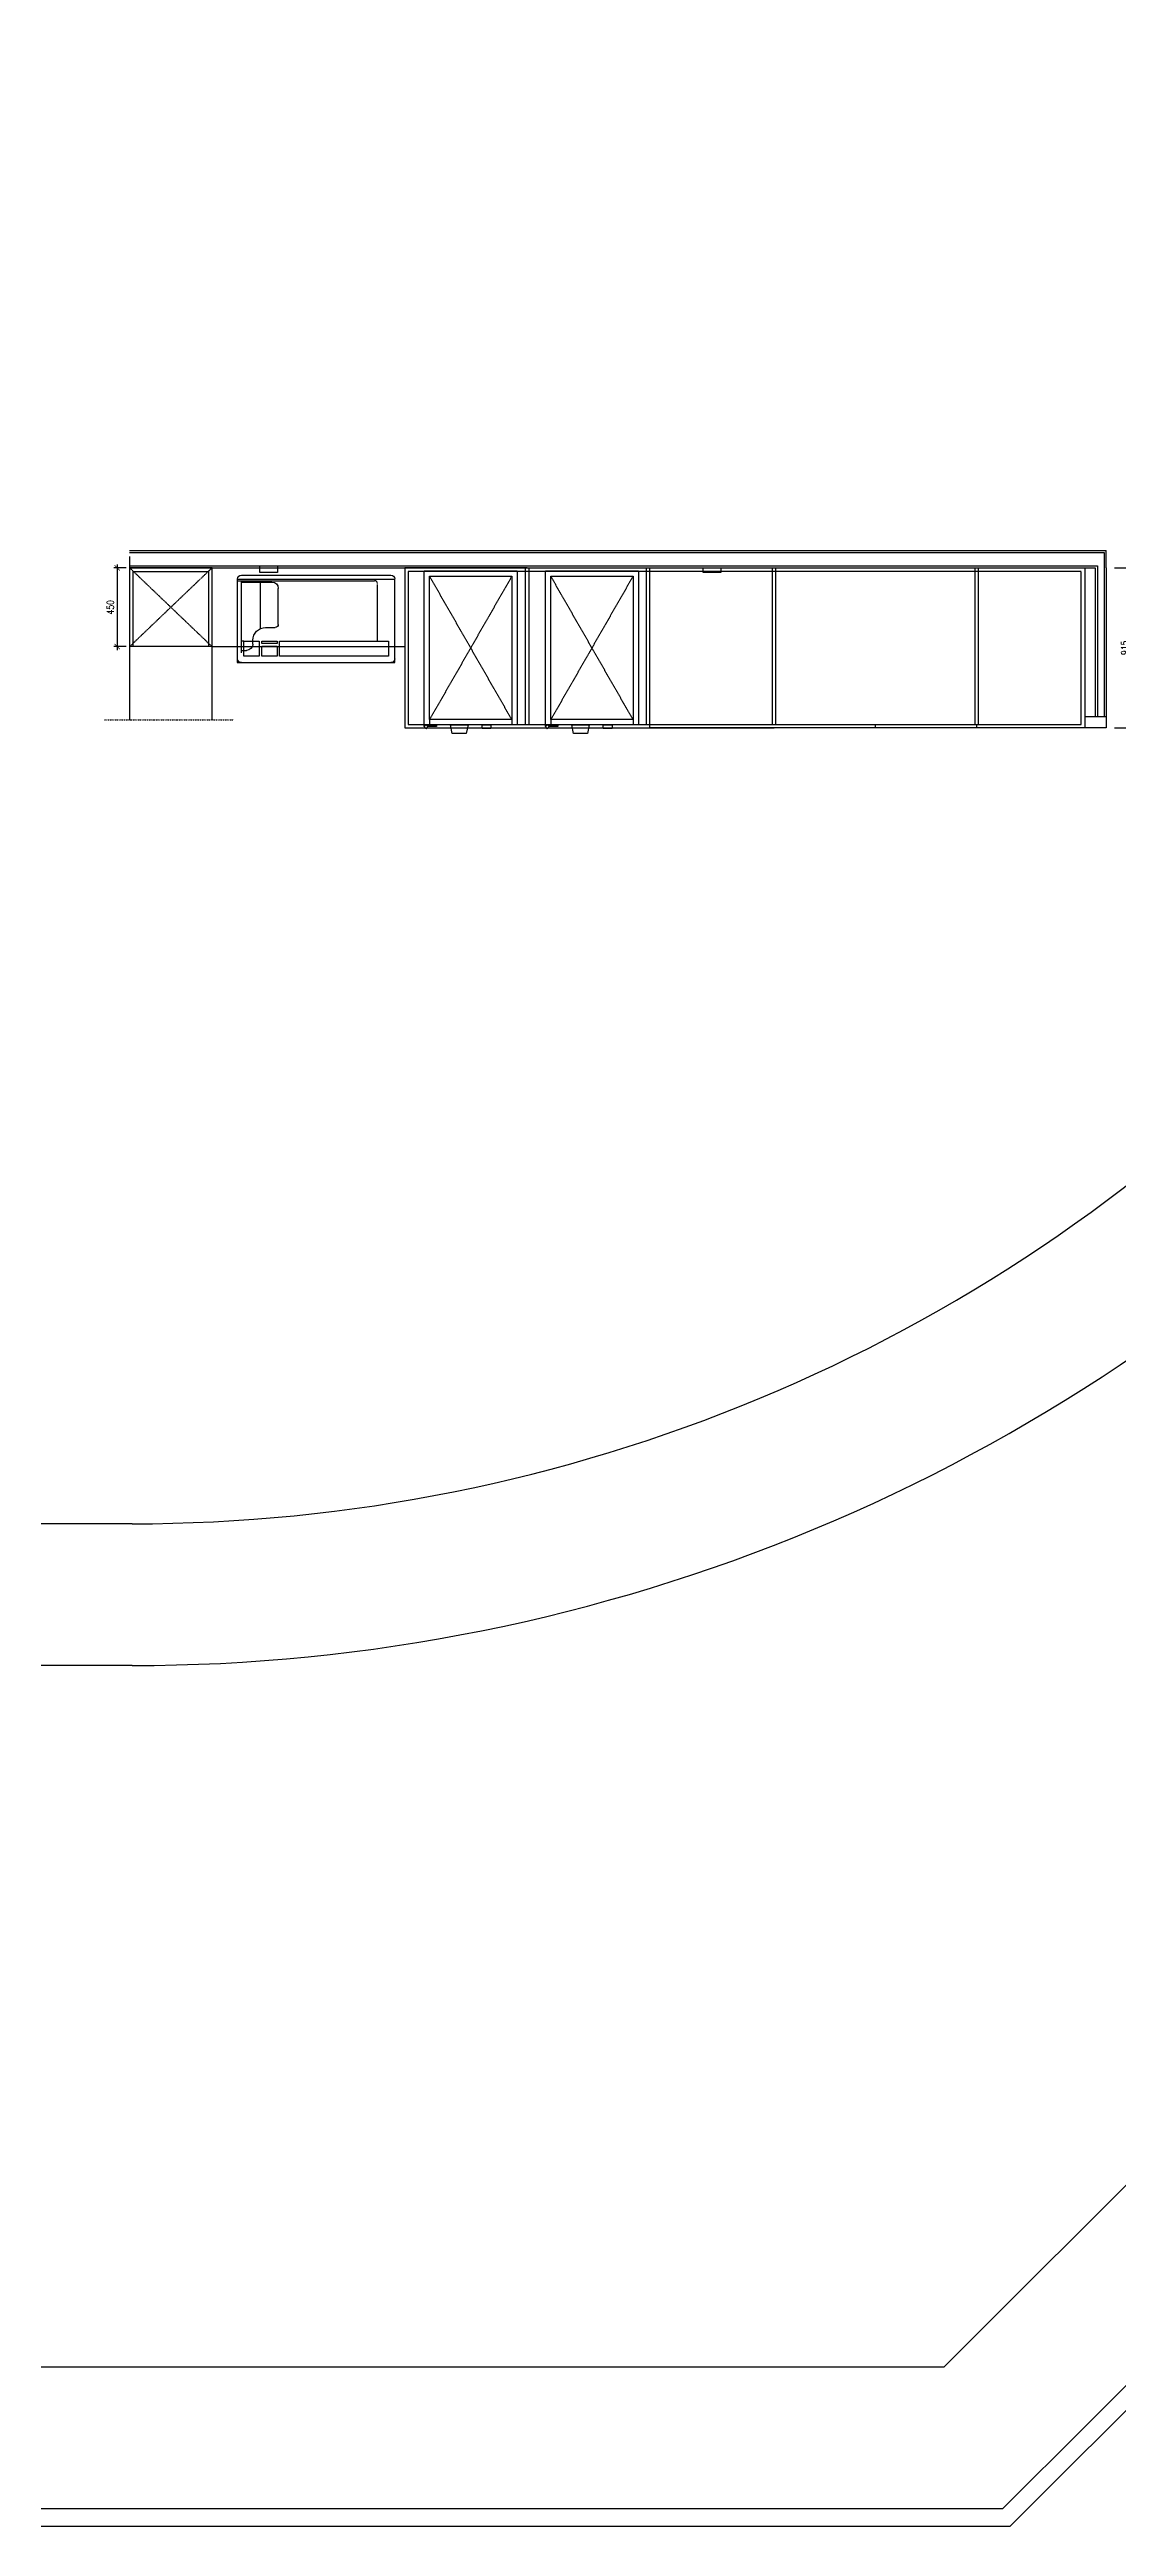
# Model space of a CAD drawing. Header units: millimetres. Extents: x 489570 to 664474, y -400689 to -233120.
# Drawn here: x 644003 to 650100, y -400501 to -386346 of the extents above; entities that cross this region are included whole.
import ezdxf

# ---------------------------------------------------------------- set-up
doc = ezdxf.new("R2010")
doc.units = ezdxf.units.MM
doc.header["$LTSCALE"] = 10
doc.header["$MEASUREMENT"] = 0
doc.linetypes.add('DASHDOT', pattern=[1, 0.5, -0.25, 0, -0.25])
doc.linetypes.add('HIDDEN', pattern=[0.375, 0.25, -0.125])
for name, color, linetype in [('02acp', 2, 'Continuous'), ('03AFP', 2, 'Continuous'), ('07APP', 7, 'Continuous'), ('FURNITURE', 7, 'Continuous'), ('HATCH', 8, 'Continuous'), ('XREF BB LVL 3$0$X-WTC3-Level 3 segmented$0$HAT', 251, 'Continuous'), ('XREF BB LVL 3$0$X-WTC3-Level 3 segmented$0$WAL', 7, 'Continuous')]:
    doc.layers.add(name, color=color, linetype=linetype)
doc.styles.add('DIM', font='ROMANS.shx', dxfattribs={"width": 0.8})
doc.dimstyles.new('DIM20', dxfattribs={"dimscale": 20, "dimtxt": 2, "dimasz": 1.5, "dimexe": 1, "dimexo": 1, "dimgap": 1, "dimtad": 1, "dimdec": 0, "dimzin": 0, "dimdsep": 46, "dimtxsty": 'DIM', "dimblk1": 'ARCHTICK', "dimblk2": 'ARCHTICK', "dimsah": 1, "dimcen": 0, "dimdle": 1, "dimclrd": 9, "dimclre": 9, "dimclrt": 3, "dimadec": 0, "dimazin": 0, "dimtfac": 0.5, "dimtdec": 0, "dimtix": 1, "dimtmove": 2, "dimatfit": 3, "dimfxl": 1, "dimtolj": 1, "dimtzin": 0, "dimarcsym": 0})

# ---------------------------------------------------------------- blocks, each defined once
blk = doc.blocks.new('CHUB 4 PINTU')
at = {"layer": 'FURNITURE'}
for points in [[(38313, 55295), (38843, 55295), (38843, 56175), (38313, 56175)], [(38463, 55275), (38513, 55275), (38513, 55295), (38463, 55295)], [(38603, 55245), (38683, 55245), (38693, 55295), (38593, 55295)]]:
    blk.add_lwpolyline(points, close=True, dxfattribs=at)
blk.add_lwpolyline([(38843, 55285), (38843, 55295), (38823, 55295), (38773, 55295), (38773, 55285), (38823, 55285)], dxfattribs=at)
blk.add_circle((38833, 55285), 10, dxfattribs=at)
at = {"layer": 'HATCH', "linetype": 'HIDDEN'}
blk.add_lwpolyline([(38343, 55325), (38813, 55325), (38813, 56145), (38343, 56145)], close=True, dxfattribs=at)
for points in [[(38343, 56145), (38813, 55325)], [(38343, 55325), (38813, 56145)], [(38343, 55325), (38343, 55295)], [(38813, 55325), (38813, 55295)]]:
    blk.add_lwpolyline(points, dxfattribs=at)
blk = doc.blocks.new('_ARCHTICK')
at = {"color": 0, "linetype": 'ByBlock', "const_width": 0.15}
blk.add_lwpolyline([(-0.5, -0.5), (0.5, 0.5)], dxfattribs=at)
blk = doc.blocks.new('*D1465')
at = {"layer": '02acp', "color": 9, "lineweight": -2, "transparency": 16777216}
for p, q in [((644440, -389308), (644369, -389308)), ((644389, -389288), (644389, -389778)), ((644440, -389758), (644369, -389758))]:
    blk.add_line(p, q, dxfattribs=at)
at = {"layer": 'Defpoints', "color": 0, "transparency": 16777216}
for p in [(644460, -389308), (644389, -389758), (644460, -389758)]:
    blk.add_point(p, dxfattribs=at)
at = {"layer": '02acp', "color": 9, "lineweight": -2, "transparency": 16777216, "xscale": 30, "yscale": 30, "zscale": 30}
for p, rotation in [((644389, -389308), 90), ((644389, -389758), 270)]:
    blk.add_blockref('_ARCHTICK', p, dxfattribs=dict(at, rotation=rotation))
at = {"layer": '02acp', "color": 3, "transparency": 16777216, "insert": (644349, -389533), "char_height": 40, "attachment_point": 5, "rotation": 90, "style": 'DIM'}
blk.add_mtext('\\A1;450', dxfattribs=at)
blk = doc.blocks.new('*D1455')
at = {"layer": '02acp', "color": 9, "lineweight": -2, "transparency": 16777216}
for p, q in [((650083, -389308), (650202, -389308)), ((650182, -390243), (650182, -389288)), ((650083, -390223), (650202, -390223))]:
    blk.add_line(p, q, dxfattribs=at)
at = {"layer": 'Defpoints', "color": 0, "transparency": 16777216}
for p in [(650063, -389308), (650182, -389308), (650063, -390223)]:
    blk.add_point(p, dxfattribs=at)
at = {"layer": '02acp', "color": 9, "lineweight": -2, "transparency": 16777216, "xscale": 30, "yscale": 30, "zscale": 30}
for p, rotation in [((650182, -389308), 90), ((650182, -390223), 270)]:
    blk.add_blockref('_ARCHTICK', p, dxfattribs=dict(at, rotation=rotation))
at = {"layer": '02acp', "color": 3, "transparency": 16777216, "insert": (650142, -389765), "char_height": 40, "attachment_point": 5, "rotation": 90, "style": 'DIM'}
blk.add_mtext('\\A1;915', dxfattribs=at)

msp = doc.modelspace()

# ---------------------------------------------------------------- linework, layer by layer
at = {"color": 253}
msp.add_line((644460, -389243.8), (644460, -389307.8), dxfattribs=at)
for p, q in [((645076.2, -389827.7), (645076.2, -389371.4)), ((645076.2, -389381.7), (645857.9, -389381.7)), ((645098, -389349.6), (645952.1, -389349.6)), ((645098, -389794.4), (645098, -389381.7)), ((645098, -389381.7), (645496.4, -389381.7)), ((645098, -389388.9), (645272.6, -389388.9)), ((645207.1, -389655), (645207.1, -389388.9)), ((645875.8, -389725.9), (645875.8, -389403.5)), ((645973.9, -389827.7), (645973.9, -389371.4)), ((645308.9, -389630.8), (645308.9, -389425.3)), ((645236.2, -389648.9), (645290.7, -389648.9)), ((645112.6, -389725.9), (645098, -389725.9)), ((645098, -389779.9), (645127.1, -389779.9)), ((645112.6, -389813.1), (645112.6, -389725.9)), ((645112.6, -389725.9), (645199.8, -389725.9)), ((645199.8, -389813.1), (645112.6, -389813.1)), ((645163.5, -389743.5), (645163.5, -389721.7)), ((645199.8, -389725.9), (645199.8, -389813.1)), ((645214.4, -389740.4), (645214.4, -389725.9)), ((645214.4, -389725.9), (645301.6, -389725.9)), ((645301.6, -389740.4), (645214.4, -389740.4)), ((645214.4, -389813.1), (645214.4, -389754.9)), ((645214.4, -389754.9), (645301.6, -389754.9)), ((645301.6, -389813.1), (645214.4, -389813.1)), ((645301.6, -389725.9), (645301.6, -389740.4)), ((645301.6, -389754.9), (645301.6, -389813.1)), ((645316.2, -389813.1), (645316.2, -389725.9)), ((645316.2, -389725.9), (645937.6, -389725.9)), ((645937.6, -389813.1), (645316.2, -389813.1)), ((645937.6, -389725.9), (645937.6, -389813.1)), ((645098, -389849.5), (645952.1, -389849.5)), ((649913.5, -390158.8), (649913.5, -390222.8))]:
    msp.add_line(p, q)
at = {"color": 5, "linetype": 'DASHDOT'}
msp.add_line((644316.9, -390176.3), (645055.8, -390176.3), dxfattribs=at)
msp.add_lwpolyline([(645073.9, -389849.5), (645973.9, -389849.5), (645973.9, -389374.5), (645073.9, -389374.5)], close=True)
at = {"extrusion": (0, 0, -1)}
for centre, major_axis, start_param, end_param in [((645098, -389371.4), (15.4, 15.4), 3.9269908, 5.4977871), ((645272.6, -389425.3), (36.4, 0), -1.5707646, 0.0000317), ((645952.1, -389371.4), (-15.4, 15.4), 0.7853982, 2.3561945), ((645236.2, -389721.7), (-72.7, 0), -0.0000317, 1.5707646), ((645290.7, -389630.8), (12.9, 12.9), 0.7853982, 2.3561945), ((645098, -389827.7), (-15.4, 15.4), 3.9269908, 5.4977871), ((645127.1, -389743.5), (-36.4, 0), 3.141561, 4.7123573), ((645952.1, -389827.7), (15.4, 15.4), 0.7853982, 2.3561945)]:
    msp.add_ellipse(centre, major_axis=major_axis, ratio=1, start_param=start_param, end_param=end_param, dxfattribs=at)
msp.add_ellipse((645857.9, -389399.9), major_axis=(-12.9, -12.9), ratio=1, start_param=2.5474355, end_param=3.9269908)
at = {"layer": '02acp'}
for p, q in [((648718.9, -390222.8), (648718.9, -390202.8)), ((649297.8, -390222.8), (649297.8, -390202.8))]:
    msp.add_line(p, q, dxfattribs=at)
at = {"layer": '03AFP', "color": 1, "linetype": 'HIDDEN'}
for p, q in [((644929.7, -389307.8), (646030.6, -389307.8)), ((647430.6, -390222.8), (647430.6, -389307.8)), ((644930.3, -389757.8), (646030.6, -389757.8))]:
    msp.add_line(p, q, dxfattribs=at)
at = {"layer": '03AFP'}
for p, q in [((647430.6, -389307.8), (649913.4, -389307.9)), ((649913.4, -390222.9), (647430.6, -390222.8))]:
    msp.add_line(p, q, dxfattribs=at)
at = {"layer": '03AFP', "linetype": 'HIDDEN'}
msp.add_line((649913.4, -389307.9), (649913.4, -390222.9), dxfattribs=at)
at = {"layer": '03AFP'}
for points in [[(644930.3, -390176.3), (644930.3, -389307.8), (644460, -389307.8), (644460, -390176.3)], [(645303.7, -389295.8), (645303.7, -389334.8), (645203.7, -389334.8), (645203.7, -389295.8)], [(646730.6, -389307.8), (646030.6, -389307.8), (646030.6, -390222.8), (648140.6, -390222.8)], [(646730.6, -389307.8), (646730.6, -389307.8), (647430.6, -389307.8)], [(647835.6, -389307.8), (647835.6, -389334.8), (647735.6, -389334.8), (647735.6, -389307.8)]]:
    msp.add_lwpolyline(points, dxfattribs=at)
at = {"layer": '03AFP', "color": 1, "linetype": 'HIDDEN'}
for points in [[(644460, -389307.8), (644930.3, -389757.8), (644460, -389757.8), (644930.3, -389307.8)], [(644480, -389757.8), (644480, -389327.8), (644910.3, -389327.8), (644910.3, -389757.8)], [(646720.6, -390202.8), (646720.6, -389307.8)], [(646740.6, -390202.8), (646740.6, -389307.8)], [(647410.6, -390202.8), (647410.6, -389307.8)], [(648130.6, -390202.8), (648130.6, -389307.8)], [(648150.6, -390202.8), (648150.6, -389307.8)], [(649287.8, -390202.8), (649287.8, -389307.8)], [(649307.8, -390202.8), (649307.8, -389307.8)]]:
    msp.add_lwpolyline(points, dxfattribs=at)
msp.add_lwpolyline([(649893.4, -390202.8), (649893.4, -389327.8), (646050.6, -389327.8), (646050.6, -390202.8)], close=True, dxfattribs=at)
at = {"layer": '07APP'}
for p, q in [((644460, -389207.8), (650036.8, -389207.8)), ((644460, -389219.8), (650024.8, -389219.8)), ((650024.8, -389219.8), (650024.8, -390158.8)), ((650036.8, -389307.8), (650036.8, -389207.8)), ((644460, -389295.8), (649986, -389295.8)), ((644460, -389307.8), (649974, -389307.8)), ((649974, -389307.8), (649974, -390158.8)), ((649986, -389295.8), (649986, -390158.8)), ((650036.8, -389307.8), (650036.8, -390222.8)), ((650036.8, -390158.8), (649913.5, -390158.8)), ((650036.8, -390222.8), (649913.5, -390222.8)), ((650036.8, -390222.8), (649974, -390222.8))]:
    msp.add_line(p, q, dxfattribs=at)
at = {"layer": 'XREF BB LVL 3$0$X-WTC3-Level 3 segmented$0$HAT'}
for p, q in [((659403.9, -390441.8), (649444.9, -400400.8)), ((649444.9, -400400.8), (631973.9, -400400.8))]:
    msp.add_line(p, q, dxfattribs=at)
at = {"layer": 'XREF BB LVL 3$0$X-WTC3-Level 3 segmented$0$WAL'}
for p, q in [((658593.9, -390106.3), (649109.4, -399590.8)), ((659503.9, -390483.2), (649486.4, -400500.8)), ((644473.9, -394770.8), (631973.9, -394770.8)), ((644473.9, -395580.8), (643914.9, -395580.8)), ((649109.4, -399590.8), (631973.9, -399590.8)), ((649486.4, -400500.8), (631973.9, -400500.8))]:
    msp.add_line(p, q, dxfattribs=at)
for radius, end in [(9310, 0.55389), (10120, 0.50955)]:
    msp.add_arc((644473.9, -385460.8), radius, 270, end, dxfattribs=at)

# ---------------------------------------------------------------- block references
at = {"xscale": -1}
for p in [(684985.4, -445500.3), (685677.6, -445500.3)]:
    msp.add_blockref('CHUB 4 PINTU', p, dxfattribs=at)

# ---------------------------------------------------------------- dimensions: what is measured, and where the dimension line sits
at = {"layer": '02acp'}
for base, p1, p2, picture, middle in [((644388.7, -389757.8), (644460, -389307.8), (644460, -389757.8), '*D1465', (644348.7, -389532.8)), ((650182, -389307.8), (650062.8, -390222.9), (650062.8, -389307.8), '*D1455', (650142, -389765.3))]:
    dim = msp.add_linear_dim(base=base, p1=p1, p2=p2, angle=90, dimstyle='DIM20', dxfattribs=at)
    dim.commit()
    dim.dimension.update_dxf_attribs({"geometry": picture, "text_midpoint": middle})

doc.saveas('drawing.dxf')
